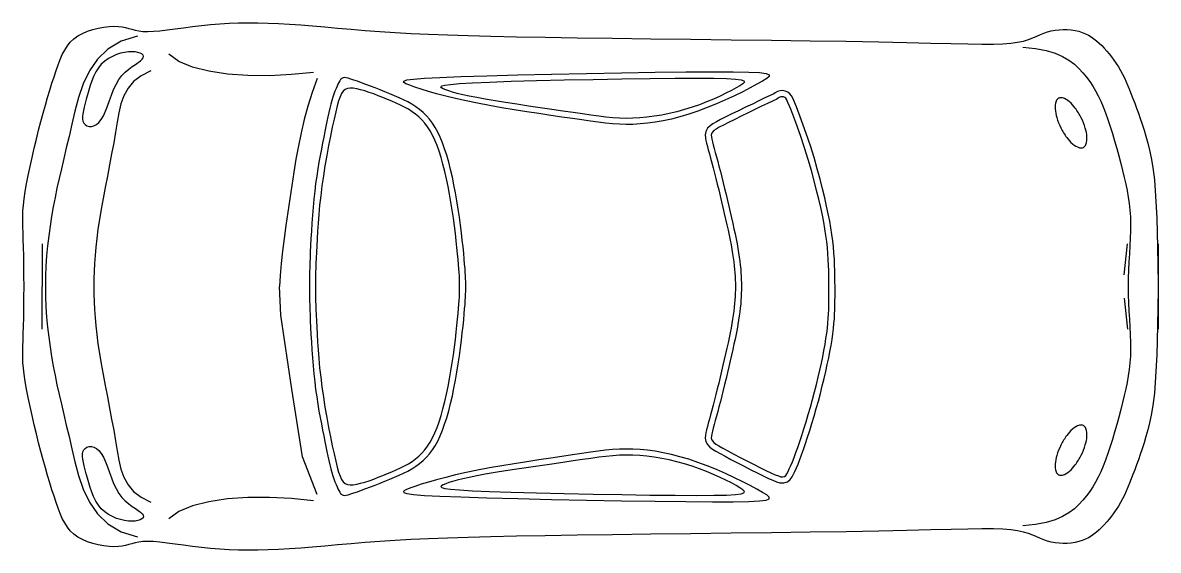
# Model space of a CAD drawing. Extents: x 26.77 to 31.84, y -78.43 to -69.01.
# Drawn here: x 27.549 to 31.28, y -70.742 to -69.009 of the extents above; entities that cross this region are included whole.
import ezdxf

# ---------------------------------------------------------------- set-up
doc = ezdxf.new("R2010")
doc.units = 0
doc.layers.get('0').update_dxf_attribs({"linetype": 'CONTINUOUS'})

msp = doc.modelspace()

# ---------------------------------------------------------------- linework, layer by layer
at = {"color": 0, "linetype": 'CONTINUOUS'}
for p, q in [((27.6138, -69.735), (27.6138, -69.8755)), ((31.168, -69.8372), (31.1787, -69.735)), ((27.6138, -70.016), (27.6138, -69.8755)), ((28.3977, -69.97), (28.3926, -69.8755)), ((31.168, -69.9138), (31.1787, -70.016)), ((28.4333, -70.2127), (28.3977, -69.97)), ((28.469, -70.4355), (28.4333, -70.2127)), ((28.5165, -70.5594), (28.469, -70.4355))]:
    msp.add_line(p, q, dxfattribs=at)
for points in [[(31.2803, -69.735), (31.2797, -69.8852), (31.278, -70.0053), (31.2753, -70.0995), (31.2717, -70.1718), (31.2675, -70.2263), (31.2626, -70.267), (31.2572, -70.2981), (31.2515, -70.3237), (31.2456, -70.347), (31.2396, -70.3689), (31.2334, -70.3896), (31.2272, -70.409), (31.221, -70.4274), (31.2148, -70.4449), (31.2087, -70.4615), (31.2028, -70.4774), (31.1971, -70.4927), (31.1915, -70.5075), (31.186, -70.5216), (31.1804, -70.5353), (31.1747, -70.5485), (31.1689, -70.5612), (31.1628, -70.5736), (31.1563, -70.5855), (31.1495, -70.5971), (31.1423, -70.6084), (31.1348, -70.6192), (31.127, -70.6296), (31.119, -70.6396), (31.1109, -70.6492), (31.1026, -70.6582), (31.0943, -70.6668), (31.086, -70.6749), (31.0776, -70.6824), (31.0689, -70.6893), (31.06, -70.6956), (31.0506, -70.7012), (31.0408, -70.7062), (31.0303, -70.7104), (31.019, -70.7139), (31.007, -70.7166), (30.9944, -70.7186), (30.9813, -70.7197), (30.968, -70.7199), (30.9546, -70.7193), (30.9414, -70.7178), (30.9285, -70.7154), (30.9161, -70.7121), (30.9044, -70.7079), (30.8928, -70.703), (30.8809, -70.6977), (30.868, -70.6923), (30.8536, -70.687), (30.8372, -70.6822), (30.8181, -70.678), (30.7959, -70.6748), (30.7698, -70.6728), (30.7386, -70.6718), (30.7007, -70.6717), (30.6548, -70.6724), (30.5994, -70.6737), (30.5331, -70.6753), (30.4544, -70.6772), (30.362, -70.6792), (30.255, -70.6811), (30.1363, -70.6829), (30.0093, -70.6847), (29.8774, -70.6864), (29.7441, -70.6881), (29.6129, -70.6897), (29.4872, -70.6913), (29.3705, -70.6929), (29.2654, -70.6945), (29.1716, -70.6962), (29.0876, -70.6979), (29.0124, -70.6998), (28.9446, -70.7019), (28.8829, -70.7043), (28.8261, -70.7069), (28.773, -70.7099), (28.7225, -70.7133), (28.6742, -70.717), (28.6281, -70.7208), (28.5841, -70.7246), (28.5419, -70.7283), (28.5016, -70.7318), (28.4629, -70.7349), (28.4258, -70.7376), (28.3901, -70.7397), (28.3556, -70.7412), (28.3223, -70.742), (28.2899, -70.7422), (28.2583, -70.7418), (28.2273, -70.7407), (28.1967, -70.7389), (28.1664, -70.7364), (28.1363, -70.7332), (28.1067, -70.7295), (28.0779, -70.7257), (28.0503, -70.722), (28.0244, -70.7186), (28.0004, -70.7158), (27.9788, -70.7139), (27.9599, -70.7132), (27.9439, -70.7137), (27.9304, -70.7154), (27.9187, -70.7178), (27.9081, -70.7207), (27.8979, -70.7237), (27.8876, -70.7265), (27.8764, -70.7288), (27.8638, -70.7302), (27.8491, -70.7306), (27.8329, -70.7298), (27.8155, -70.7277), (27.7975, -70.7245), (27.7795, -70.72), (27.7619, -70.7142), (27.7454, -70.7072), (27.7303, -70.6989), (27.7172, -70.6892), (27.7058, -70.6783), (27.696, -70.666), (27.6873, -70.6524), (27.6795, -70.6375), (27.6724, -70.6213), (27.6657, -70.6038), (27.6591, -70.585), (27.6523, -70.5648), (27.6453, -70.5434), (27.6383, -70.5207), (27.6311, -70.4967), (27.6238, -70.4716), (27.6164, -70.4453), (27.609, -70.4179), (27.6016, -70.3893), (27.5942, -70.3598), (27.587, -70.3296), (27.58, -70.2994), (27.5734, -70.2695), (27.5674, -70.2406), (27.5621, -70.213), (27.5576, -70.1874), (27.5541, -70.1641), (27.5516, -70.1434), (27.5501, -70.1248), (27.5494, -70.1073), (27.5494, -70.09), (27.5497, -70.0721), (27.5504, -70.0527), (27.5512, -70.0309), (27.5521, -70.0058), (27.5527, -69.9769), (27.5532, -69.945), (27.5535, -69.9109), (27.5536, -69.8759), (27.5535, -69.8408), (27.5532, -69.8067), (27.5527, -69.7747), (27.5521, -69.7458), (27.5513, -69.7207), (27.5505, -69.6988), (27.5498, -69.6794), (27.5494, -69.6614), (27.5495, -69.6441), (27.5502, -69.6265), (27.5517, -69.6078), (27.5541, -69.5871), (27.5576, -69.5637), (27.5621, -69.5381), (27.5674, -69.5105), (27.5734, -69.4815), (27.58, -69.4517), (27.587, -69.4214), (27.5942, -69.3913), (27.6016, -69.3617), (27.609, -69.3332), (27.6164, -69.3057), (27.6238, -69.2794), (27.6311, -69.2543), (27.6383, -69.2304), (27.6453, -69.2077), (27.6523, -69.1862), (27.6591, -69.1661), (27.6657, -69.1472), (27.6724, -69.1297), (27.6795, -69.1135), (27.6873, -69.0986), (27.696, -69.085), (27.7058, -69.0728), (27.7172, -69.0618), (27.7303, -69.0522), (27.7454, -69.0438), (27.7619, -69.0368), (27.7795, -69.0311), (27.7975, -69.0266), (27.8155, -69.0233), (27.8329, -69.0213), (27.8491, -69.0205), (27.8638, -69.0208), (27.8764, -69.0222), (27.8876, -69.0245), (27.8979, -69.0273), (27.9081, -69.0303), (27.9187, -69.0332), (27.9304, -69.0356), (27.9439, -69.0373), (27.9599, -69.0379), (27.9788, -69.0371), (28.0004, -69.0352), (28.0244, -69.0324), (28.0503, -69.0291), (28.0779, -69.0253), (28.1067, -69.0215), (28.1363, -69.0179), (28.1664, -69.0147), (28.1967, -69.0122), (28.2273, -69.0104), (28.2583, -69.0092), (28.2899, -69.0088), (28.3223, -69.009), (28.3556, -69.0099), (28.3901, -69.0113), (28.4258, -69.0134), (28.4629, -69.0161), (28.5016, -69.0193), (28.5419, -69.0227), (28.5841, -69.0265), (28.6281, -69.0303), (28.6742, -69.0341), (28.7225, -69.0377), (28.773, -69.0411), (28.8261, -69.0441), (28.8829, -69.0468), (28.9446, -69.0491), (29.0124, -69.0512), (29.0876, -69.0531), (29.1716, -69.0549), (29.2654, -69.0565), (29.3705, -69.0581), (29.4872, -69.0597), (29.6129, -69.0613), (29.7441, -69.063), (29.8774, -69.0646), (30.0093, -69.0663), (30.1363, -69.0681), (30.255, -69.0699), (30.362, -69.0719), (30.4544, -69.0738), (30.5331, -69.0757), (30.5994, -69.0774), (30.6548, -69.0786), (30.7007, -69.0793), (30.7386, -69.0792), (30.7698, -69.0783), (30.7959, -69.0762), (30.8181, -69.073), (30.8372, -69.0689), (30.8536, -69.064), (30.868, -69.0587), (30.8809, -69.0533), (30.8928, -69.048), (30.9044, -69.0431), (30.9161, -69.0389), (30.9285, -69.0356), (30.9414, -69.0332), (30.9546, -69.0317), (30.968, -69.0311), (30.9813, -69.0314), (30.9944, -69.0325), (31.007, -69.0344), (31.019, -69.0371), (31.0303, -69.0406), (31.0408, -69.0449), (31.0506, -69.0498), (31.06, -69.0555), (31.0689, -69.0618), (31.0776, -69.0687), (31.086, -69.0762), (31.0943, -69.0842), (31.1026, -69.0928), (31.1109, -69.1019), (31.119, -69.1114), (31.127, -69.1214), (31.1348, -69.1318), (31.1423, -69.1427), (31.1495, -69.1539), (31.1563, -69.1655), (31.1628, -69.1775), (31.1689, -69.1898), (31.1747, -69.2026), (31.1804, -69.2157), (31.186, -69.2294), (31.1915, -69.2436), (31.1971, -69.2583), (31.2028, -69.2736), (31.2087, -69.2895), (31.2148, -69.3061), (31.221, -69.3236), (31.2272, -69.342), (31.2334, -69.3615), (31.2396, -69.3821), (31.2456, -69.4041), (31.2515, -69.4274), (31.2572, -69.4529), (31.2626, -69.484), (31.2675, -69.5248), (31.2717, -69.5792), (31.2753, -69.6515), (31.278, -69.7457), (31.2797, -69.8659), (31.2803, -70.016)], [(27.9268, -69.0529), (27.8727, -69.0696), (27.8292, -69.0954), (27.795, -69.1285), (27.7685, -69.1672), (27.7482, -69.2097), (27.7329, -69.2543), (27.7209, -69.299), (27.7108, -69.3423), (27.7015, -69.3826), (27.6926, -69.4202), (27.6843, -69.4554), (27.6764, -69.4888), (27.6689, -69.5208), (27.662, -69.552), (27.6555, -69.5828), (27.6495, -69.6137), (27.644, -69.6451), (27.6391, -69.6771), (27.6347, -69.7095), (27.631, -69.7422), (27.628, -69.7753), (27.6258, -69.8086), (27.6245, -69.842), (27.624, -69.8755), (27.6245, -69.909), (27.6258, -69.9425), (27.628, -69.9758), (27.631, -70.0088), (27.6347, -70.0416), (27.6391, -70.074), (27.644, -70.1059), (27.6495, -70.1373), (27.6555, -70.1683), (27.662, -70.1991), (27.6689, -70.2302), (27.6764, -70.2623), (27.6843, -70.2956), (27.6926, -70.3309), (27.7015, -70.3684), (27.7108, -70.4087), (27.7209, -70.452), (27.7329, -70.4968), (27.7482, -70.5413), (27.7685, -70.5838), (27.795, -70.6225), (27.8292, -70.6556), (27.8727, -70.6814), (27.9268, -70.6981)], [(30.8357, -69.0894), (30.8766, -69.0935), (30.9115, -69.1001), (30.9411, -69.1089), (30.9659, -69.1195), (30.9869, -69.1316), (31.0045, -69.1448), (31.0195, -69.1588), (31.0327, -69.1731), (31.0446, -69.1875), (31.0554, -69.2021), (31.0653, -69.2171), (31.0745, -69.2327), (31.0831, -69.2491), (31.0912, -69.2665), (31.0991, -69.2851), (31.1068, -69.3051), (31.1144, -69.3265), (31.122, -69.3493), (31.1295, -69.373), (31.1368, -69.3974), (31.1438, -69.422), (31.1506, -69.4466), (31.157, -69.4709), (31.1629, -69.4945), (31.1684, -69.5172), (31.1734, -69.5391), (31.1778, -69.5606), (31.1815, -69.5818), (31.1846, -69.603), (31.187, -69.6244), (31.1885, -69.6464), (31.1892, -69.669), (31.1891, -69.6927), (31.1883, -69.7172), (31.1871, -69.7424), (31.1856, -69.7683), (31.184, -69.7947), (31.1827, -69.8214), (31.1817, -69.8484), (31.1813, -69.8755), (31.1817, -69.9026), (31.1827, -69.9296), (31.184, -69.9564), (31.1856, -69.9827), (31.1871, -70.0086), (31.1883, -70.0339), (31.1891, -70.0584), (31.1892, -70.082), (31.1885, -70.1047), (31.187, -70.1266), (31.1846, -70.1481), (31.1815, -70.1693), (31.1778, -70.1905), (31.1734, -70.2119), (31.1684, -70.2339), (31.1629, -70.2565), (31.157, -70.2801), (31.1506, -70.3044), (31.1438, -70.329), (31.1368, -70.3537), (31.1295, -70.378), (31.122, -70.4017), (31.1144, -70.4245), (31.1068, -70.446), (31.0991, -70.466), (31.0912, -70.4846), (31.0831, -70.502), (31.0745, -70.5184), (31.0653, -70.534), (31.0554, -70.549), (31.0446, -70.5636), (31.0327, -70.578), (31.0195, -70.5923), (31.0045, -70.6062), (30.9869, -70.6194), (30.9659, -70.6315), (30.9411, -70.6422), (30.9115, -70.651), (30.8766, -70.6576), (30.8357, -70.6616)], [(28.5046, -69.1719), (28.4325, -69.1793), (28.3602, -69.1828), (28.2895, -69.1822), (28.2224, -69.1774), (28.1609, -69.1682), (28.107, -69.1545), (28.0625, -69.1359), (28.0294, -69.1124)], [(27.97, -69.1669), (27.9383, -69.1833), (27.9138, -69.2025), (27.8954, -69.2244), (27.882, -69.2488), (27.8722, -69.2756), (27.8651, -69.3046), (27.8595, -69.3357), (27.8541, -69.3687), (27.8482, -69.4034), (27.8416, -69.4394), (27.8346, -69.4762), (27.8275, -69.5133), (27.8204, -69.5502), (27.8135, -69.5866), (27.8071, -69.6219), (27.8015, -69.6557), (27.7967, -69.6875), (27.7927, -69.7176), (27.7895, -69.7463), (27.7871, -69.7736), (27.7852, -69.8), (27.784, -69.8256), (27.7834, -69.8507), (27.7832, -69.8755), (27.7834, -69.9004), (27.784, -69.9255), (27.7852, -69.9511), (27.7871, -69.9774), (27.7895, -70.0048), (27.7927, -70.0334), (27.7967, -70.0635), (27.8015, -70.0954), (27.8071, -70.1292), (27.8135, -70.1644), (27.8204, -70.2008), (27.8275, -70.2378), (27.8346, -70.2749), (27.8416, -70.3117), (27.8482, -70.3476), (27.8541, -70.3823), (27.8595, -70.4153), (27.8651, -70.4464), (27.8722, -70.4754), (27.882, -70.5023), (27.8954, -70.5267), (27.9138, -70.5486), (27.9383, -70.5678), (27.97, -70.5841)], [(28.5165, -69.1917), (28.5, -69.2376), (28.486, -69.2825), (28.474, -69.3267), (28.4638, -69.3703), (28.455, -69.4136), (28.4472, -69.4567), (28.4401, -69.4999), (28.4333, -69.5433), (28.4267, -69.5871), (28.4202, -69.6311), (28.414, -69.6747), (28.4082, -69.7176), (28.403, -69.7596), (28.3986, -69.8001), (28.3951, -69.8389), (28.3926, -69.8755)], [(28.5046, -70.5792), (28.4325, -70.5718), (28.3602, -70.5683), (28.2895, -70.5688), (28.2224, -70.5736), (28.1609, -70.5828), (28.107, -70.5966), (28.0625, -70.6151), (28.0294, -70.6386)]]:
    msp.add_lwpolyline(points, dxfattribs=at)
for points in [[(27.7581, -69.2602), (27.7545, -69.2736), (27.7513, -69.286), (27.7486, -69.2974), (27.7467, -69.3078), (27.7457, -69.3171), (27.7458, -69.3253), (27.7472, -69.3325), (27.7501, -69.3386), (27.7546, -69.3436), (27.7605, -69.3473), (27.7674, -69.3493), (27.7751, -69.3495), (27.7833, -69.3477), (27.7916, -69.3435), (27.7998, -69.3367), (27.8076, -69.3271), (27.8147, -69.3145), (27.8213, -69.2995), (27.8277, -69.2827), (27.8341, -69.2648), (27.8407, -69.2465), (27.848, -69.2285), (27.856, -69.2114), (27.865, -69.1958), (27.8752, -69.1823), (27.8863, -69.1708), (27.8976, -69.1611), (27.9088, -69.1528), (27.9194, -69.1457), (27.9288, -69.1395), (27.9366, -69.134), (27.9422, -69.1289), (27.9454, -69.1241), (27.9462, -69.1195), (27.9446, -69.1153), (27.941, -69.1116), (27.9354, -69.1085), (27.928, -69.1062), (27.919, -69.1047), (27.9086, -69.1042), (27.8968, -69.1047), (27.8842, -69.1064), (27.8709, -69.1094), (27.8573, -69.1137), (27.8439, -69.1193), (27.8309, -69.1265), (27.8187, -69.1351), (27.8076, -69.1455), (27.7979, -69.1574), (27.7895, -69.1707), (27.7823, -69.185), (27.7761, -69.2), (27.7708, -69.2154), (27.7661, -69.2308), (27.7619, -69.2458)], [(28.9883, -69.1856), (29.0747, -69.1829), (29.1756, -69.1802), (29.2862, -69.1777), (29.4016, -69.1753), (29.517, -69.1733), (29.6277, -69.1716), (29.7286, -69.1705), (29.8152, -69.1699), (29.8835, -69.1699), (29.9345, -69.1708), (29.97, -69.1726), (29.9918, -69.1755), (30.0018, -69.1797), (30.002, -69.1852), (29.9942, -69.1922), (29.9802, -69.2008), (29.9618, -69.2112), (29.9398, -69.2229), (29.9148, -69.2356), (29.8875, -69.2489), (29.8584, -69.2623), (29.8283, -69.2755), (29.7977, -69.2879), (29.7673, -69.2994), (29.7377, -69.3094), (29.7088, -69.3179), (29.6808, -69.3252), (29.6537, -69.3311), (29.6275, -69.3357), (29.6022, -69.3392), (29.5778, -69.3416), (29.5543, -69.3429), (29.5317, -69.3432), (29.5096, -69.3426), (29.4873, -69.3411), (29.4643, -69.3389), (29.4402, -69.336), (29.4143, -69.3324), (29.3861, -69.3283), (29.3552, -69.3237), (29.321, -69.3187), (29.2842, -69.3134), (29.2454, -69.3076), (29.2052, -69.3015), (29.1643, -69.295), (29.1233, -69.2882), (29.083, -69.281), (29.0439, -69.2736), (29.0067, -69.2658), (28.9717, -69.2579), (28.9391, -69.2499), (28.9092, -69.242), (28.8822, -69.2344), (28.8582, -69.2272), (28.8377, -69.2205), (28.8208, -69.2144), (28.808, -69.2091), (28.8009, -69.2046), (28.8016, -69.2006), (28.8119, -69.197), (28.8338, -69.1939), (28.8692, -69.191), (28.9201, -69.1883)], [(28.5651, -69.2648), (28.5617, -69.2768), (28.5585, -69.2896), (28.5553, -69.3033), (28.552, -69.3178), (28.5488, -69.3332), (28.5454, -69.3495), (28.5419, -69.3667), (28.5383, -69.3848), (28.5345, -69.4039), (28.5306, -69.4238), (28.5266, -69.4447), (28.5227, -69.4665), (28.5189, -69.4891), (28.5152, -69.5126), (28.5117, -69.537), (28.5086, -69.5623), (28.5058, -69.5884), (28.5033, -69.6149), (28.5012, -69.6415), (28.4994, -69.6678), (28.4978, -69.6934), (28.4964, -69.7179), (28.4953, -69.7409), (28.4943, -69.7621), (28.4935, -69.7812), (28.4928, -69.7983), (28.4923, -69.8138), (28.4918, -69.8278), (28.4915, -69.8407), (28.4913, -69.8528), (28.4912, -69.8643), (28.4911, -69.8755), (28.4912, -69.8868), (28.4913, -69.8983), (28.4915, -69.9103), (28.4918, -69.9233), (28.4923, -69.9373), (28.4928, -69.9527), (28.4935, -69.9698), (28.4943, -69.9889), (28.4953, -70.0101), (28.4964, -70.0332), (28.4978, -70.0577), (28.4994, -70.0833), (28.5012, -70.1096), (28.5033, -70.1362), (28.5058, -70.1627), (28.5086, -70.1887), (28.5117, -70.214), (28.5152, -70.2384), (28.5189, -70.2619), (28.5227, -70.2846), (28.5266, -70.3063), (28.5306, -70.3272), (28.5345, -70.3472), (28.5383, -70.3662), (28.5419, -70.3843), (28.5454, -70.4015), (28.5488, -70.4178), (28.552, -70.4332), (28.5553, -70.4477), (28.5585, -70.4614), (28.5617, -70.4742), (28.5651, -70.4862), (28.5684, -70.4974), (28.5719, -70.5077), (28.5753, -70.5172), (28.5787, -70.5258), (28.5821, -70.5335), (28.5852, -70.5403), (28.5883, -70.5462), (28.591, -70.5512), (28.5936, -70.5552), (28.5962, -70.5582), (28.599, -70.5604), (28.6025, -70.5615), (28.6067, -70.5618), (28.612, -70.5611), (28.6187, -70.5596), (28.6271, -70.5571), (28.6373, -70.5538), (28.6491, -70.5497), (28.6623, -70.5449), (28.6766, -70.5396), (28.6918, -70.5338), (28.7075, -70.5278), (28.7235, -70.5215), (28.7394, -70.5152), (28.7552, -70.5088), (28.7707, -70.5024), (28.7857, -70.4959), (28.8003, -70.489), (28.8144, -70.4818), (28.828, -70.4742), (28.8409, -70.4659), (28.8532, -70.457), (28.8647, -70.4473), (28.8755, -70.4367), (28.8857, -70.4251), (28.8952, -70.4124), (28.9042, -70.3985), (28.9127, -70.3832), (28.9208, -70.3664), (28.9284, -70.348), (28.9356, -70.328), (28.9425, -70.3065), (28.949, -70.2837), (28.9551, -70.2597), (28.9609, -70.2348), (28.9663, -70.2092), (28.9713, -70.183), (28.9759, -70.1565), (28.9802, -70.1299), (28.9841, -70.1034), (28.9876, -70.0774), (28.9908, -70.0522), (28.9936, -70.0281), (28.9961, -70.0055), (28.9982, -69.9846), (29, -69.9658), (29.0014, -69.9493), (29.0026, -69.9348), (29.0034, -69.9222), (29.0041, -69.9111), (29.0045, -69.9011), (29.0048, -69.8921), (29.0049, -69.8837), (29.0049, -69.8755), (29.0049, -69.8674), (29.0048, -69.8589), (29.0045, -69.8499), (29.0041, -69.84), (29.0034, -69.8288), (29.0026, -69.8162), (29.0014, -69.8018), (29, -69.7852), (28.9982, -69.7664), (28.9961, -69.7456), (28.9936, -69.7229), (28.9908, -69.6988), (28.9876, -69.6736), (28.9841, -69.6476), (28.9802, -69.6212), (28.9759, -69.5945), (28.9713, -69.568), (28.9663, -69.5418), (28.9609, -69.5162), (28.9551, -69.4913), (28.949, -69.4674), (28.9425, -69.4445), (28.9356, -69.423), (28.9284, -69.403), (28.9208, -69.3846), (28.9127, -69.3679), (28.9042, -69.3526), (28.8952, -69.3386), (28.8857, -69.3259), (28.8755, -69.3143), (28.8647, -69.3037), (28.8532, -69.294), (28.8409, -69.2851), (28.828, -69.2769), (28.8144, -69.2692), (28.8003, -69.262), (28.7857, -69.2552), (28.7707, -69.2486), (28.7552, -69.2422), (28.7394, -69.2359), (28.7235, -69.2295), (28.7075, -69.2233), (28.6918, -69.2172), (28.6766, -69.2115), (28.6623, -69.2062), (28.6491, -69.2014), (28.6373, -69.1973), (28.6271, -69.1939), (28.6187, -69.1915), (28.612, -69.1899), (28.6067, -69.1892), (28.6025, -69.1895), (28.599, -69.1907), (28.5962, -69.1928), (28.5936, -69.1958), (28.591, -69.1998), (28.5883, -69.2048), (28.5852, -69.2107), (28.5821, -69.2175), (28.5787, -69.2252), (28.5753, -69.2338), (28.5719, -69.2433), (28.5684, -69.2536)], [(29.5537, -69.3229), (29.5317, -69.3232), (29.51, -69.3225), (29.4882, -69.3211), (29.4657, -69.3189), (29.4419, -69.316), (29.4164, -69.3125), (29.3885, -69.3084), (29.3579, -69.3039), (29.324, -69.299), (29.2877, -69.2937), (29.2499, -69.2882), (29.2114, -69.2826), (29.1732, -69.2769), (29.1361, -69.2712), (29.1011, -69.2655), (29.0691, -69.2601), (29.0409, -69.255), (29.0163, -69.25), (28.9951, -69.2454), (28.977, -69.241), (28.9618, -69.2368), (28.9492, -69.2329), (28.9391, -69.2292), (28.931, -69.2258), (28.9251, -69.2225), (28.9228, -69.2195), (28.9259, -69.2166), (28.9361, -69.2139), (28.9552, -69.2113), (28.9849, -69.2087), (29.027, -69.2063), (29.0832, -69.2038), (29.1543, -69.2014), (29.2373, -69.1991), (29.3283, -69.1969), (29.4233, -69.1949), (29.5183, -69.1933), (29.6093, -69.192), (29.6925, -69.1911), (29.7637, -69.1908), (29.82, -69.1911), (29.8621, -69.1921), (29.8916, -69.1938), (29.91, -69.1963), (29.919, -69.1996), (29.9203, -69.204), (29.9153, -69.2093), (29.9058, -69.2157), (29.8931, -69.2232), (29.8777, -69.2316), (29.86, -69.2407), (29.8404, -69.2501), (29.8191, -69.2597), (29.7964, -69.2692), (29.7727, -69.2783), (29.7484, -69.2868), (29.7237, -69.2945), (29.6987, -69.3013), (29.6737, -69.3072), (29.6488, -69.3122), (29.6243, -69.3163), (29.6001, -69.3194), (29.5765, -69.3216)], [(28.5776, -69.3018), (28.5721, -69.3254), (28.5663, -69.3521), (28.5602, -69.3814), (28.5541, -69.4126), (28.5481, -69.4452), (28.5424, -69.4786), (28.5371, -69.5121), (28.5323, -69.5453), (28.5283, -69.5776), (28.5249, -69.6087), (28.5221, -69.6386), (28.5198, -69.667), (28.5179, -69.6938), (28.5165, -69.7189), (28.5153, -69.742), (28.5143, -69.7631), (28.5135, -69.782), (28.5128, -69.799), (28.5122, -69.8143), (28.5118, -69.8282), (28.5115, -69.841), (28.5113, -69.853), (28.5112, -69.8644), (28.5111, -69.8755), (28.5112, -69.8867), (28.5113, -69.8981), (28.5115, -69.91), (28.5118, -69.9228), (28.5122, -69.9368), (28.5128, -69.9521), (28.5135, -69.969), (28.5143, -69.988), (28.5153, -70.009), (28.5165, -70.0322), (28.5179, -70.0572), (28.5198, -70.0841), (28.5221, -70.1125), (28.5249, -70.1423), (28.5283, -70.1735), (28.5323, -70.2057), (28.5371, -70.2389), (28.5424, -70.2725), (28.5481, -70.3058), (28.5541, -70.3384), (28.5602, -70.3696), (28.5663, -70.3989), (28.5721, -70.4256), (28.5776, -70.4492), (28.5826, -70.4692), (28.5874, -70.4858), (28.5921, -70.4991), (28.5972, -70.5096), (28.6027, -70.5173), (28.6091, -70.5227), (28.6165, -70.5259), (28.6252, -70.5272), (28.6354, -70.5269), (28.647, -70.5252), (28.6597, -70.5222), (28.6734, -70.5182), (28.6877, -70.5135), (28.7025, -70.5081), (28.7176, -70.5024), (28.7326, -70.4964), (28.7475, -70.4904), (28.7621, -70.4844), (28.7764, -70.4782), (28.7902, -70.4717), (28.8036, -70.4649), (28.8164, -70.4577), (28.8287, -70.45), (28.8402, -70.4417), (28.851, -70.4326), (28.8611, -70.4228), (28.8706, -70.412), (28.8796, -70.4001), (28.888, -70.3871), (28.8959, -70.3726), (28.9034, -70.3567), (28.9106, -70.3392), (28.9174, -70.32), (28.9239, -70.2992), (28.9302, -70.277), (28.9361, -70.2537), (28.9416, -70.2295), (28.9469, -70.2044), (28.9518, -70.1787), (28.9563, -70.1527), (28.9605, -70.1265), (28.9644, -70.1003), (28.9678, -70.0747), (28.971, -70.0498), (28.9738, -70.026), (28.9762, -70.0036), (28.9783, -69.9829), (28.9801, -69.9643), (28.9815, -69.948), (28.9826, -69.9338), (28.9835, -69.9213), (28.9841, -69.9104), (28.9845, -69.9006), (28.9848, -69.8918), (28.9849, -69.8835), (28.9849, -69.8755), (28.9849, -69.8676), (28.9848, -69.8593), (28.9845, -69.8504), (28.9841, -69.8407), (28.9835, -69.8297), (28.9826, -69.8173), (28.9815, -69.803), (28.9801, -69.7867), (28.9783, -69.7681), (28.9762, -69.7475), (28.9738, -69.7251), (28.971, -69.7013), (28.9678, -69.6764), (28.9644, -69.6507), (28.9605, -69.6246), (28.9563, -69.5984), (28.9518, -69.5723), (28.9469, -69.5467), (28.9416, -69.5216), (28.9361, -69.4973), (28.9302, -69.474), (28.9239, -69.4519), (28.9174, -69.4311), (28.9106, -69.4119), (28.9034, -69.3943), (28.8959, -69.3784), (28.888, -69.364), (28.8796, -69.3509), (28.8706, -69.339), (28.8611, -69.3282), (28.851, -69.3184), (28.8402, -69.3094), (28.8287, -69.3011), (28.8164, -69.2933), (28.8036, -69.2861), (28.7902, -69.2793), (28.7764, -69.2729), (28.7621, -69.2667), (28.7475, -69.2606), (28.7326, -69.2546), (28.7176, -69.2487), (28.7025, -69.2429), (28.6877, -69.2376), (28.6734, -69.2328), (28.6597, -69.2288), (28.647, -69.2259), (28.6354, -69.2241), (28.6252, -69.2238), (28.6165, -69.2251), (28.6091, -69.2283), (28.6027, -69.2337), (28.5972, -69.2415), (28.5921, -69.2519), (28.5874, -69.2653), (28.5826, -69.2818)], [(27.7581, -70.4909), (27.7545, -70.4774), (27.7513, -70.465), (27.7486, -70.4536), (27.7467, -70.4433), (27.7457, -70.434), (27.7458, -70.4257), (27.7472, -70.4185), (27.7501, -70.4124), (27.7546, -70.4074), (27.7605, -70.4038), (27.7674, -70.4017), (27.7751, -70.4015), (27.7833, -70.4034), (27.7916, -70.4076), (27.7998, -70.4143), (27.8076, -70.424), (27.8147, -70.4366), (27.8213, -70.4516), (27.8277, -70.4683), (27.8341, -70.4862), (27.8407, -70.5045), (27.848, -70.5225), (27.856, -70.5397), (27.865, -70.5552), (27.8752, -70.5687), (27.8863, -70.5802), (27.8976, -70.59), (27.9088, -70.5983), (27.9194, -70.6054), (27.9288, -70.6115), (27.9366, -70.617), (27.9422, -70.6221), (27.9454, -70.627), (27.9462, -70.6315), (27.9446, -70.6357), (27.941, -70.6394), (27.9354, -70.6425), (27.928, -70.6449), (27.919, -70.6463), (27.9086, -70.6469), (27.8968, -70.6463), (27.8842, -70.6446), (27.8709, -70.6416), (27.8573, -70.6374), (27.8439, -70.6317), (27.8309, -70.6246), (27.8187, -70.6159), (27.8076, -70.6056), (27.7979, -70.5937), (27.7895, -70.5804), (27.7823, -70.566), (27.7761, -70.551), (27.7708, -70.5356), (27.7661, -70.5203), (27.7619, -70.5052)], [(28.9883, -70.5671), (29.0747, -70.5698), (29.1756, -70.5725), (29.2862, -70.575), (29.4016, -70.5774), (29.517, -70.5794), (29.6277, -70.5811), (29.7286, -70.5822), (29.8152, -70.5828), (29.8835, -70.5828), (29.9345, -70.5819), (29.97, -70.5801), (29.9918, -70.5772), (30.0018, -70.573), (30.002, -70.5675), (29.9942, -70.5605), (29.9802, -70.5519), (29.9618, -70.5415), (29.9398, -70.5298), (29.9148, -70.5171), (29.8875, -70.5038), (29.8584, -70.4904), (29.8283, -70.4772), (29.7977, -70.4647), (29.7673, -70.4533), (29.7377, -70.4433), (29.7088, -70.4348), (29.6808, -70.4275), (29.6537, -70.4216), (29.6275, -70.417), (29.6022, -70.4135), (29.5778, -70.4111), (29.5543, -70.4098), (29.5317, -70.4095), (29.5096, -70.4101), (29.4873, -70.4116), (29.4643, -70.4138), (29.4402, -70.4167), (29.4143, -70.4203), (29.3861, -70.4244), (29.3552, -70.429), (29.321, -70.4339), (29.2842, -70.4393), (29.2454, -70.4451), (29.2052, -70.4512), (29.1643, -70.4577), (29.1233, -70.4645), (29.083, -70.4716), (29.0439, -70.4791), (29.0067, -70.4869), (28.9717, -70.4948), (28.9391, -70.5028), (28.9092, -70.5107), (28.8822, -70.5183), (28.8582, -70.5255), (28.8377, -70.5322), (28.8208, -70.5383), (28.808, -70.5435), (28.8009, -70.5481), (28.8016, -70.5521), (28.8119, -70.5556), (28.8338, -70.5588), (28.8692, -70.5617), (28.9201, -70.5644)], [(29.5537, -70.4298), (29.5317, -70.4295), (29.51, -70.4302), (29.4882, -70.4316), (29.4657, -70.4338), (29.4419, -70.4367), (29.4164, -70.4402), (29.3885, -70.4443), (29.3579, -70.4488), (29.324, -70.4537), (29.2877, -70.459), (29.2499, -70.4645), (29.2114, -70.4701), (29.1732, -70.4758), (29.1361, -70.4815), (29.1011, -70.4871), (29.0691, -70.4926), (29.0409, -70.4977), (29.0163, -70.5026), (28.9951, -70.5073), (28.977, -70.5117), (28.9618, -70.5159), (28.9492, -70.5198), (28.9391, -70.5235), (28.931, -70.5269), (28.9251, -70.5302), (28.9228, -70.5332), (28.9259, -70.5361), (28.9361, -70.5388), (28.9552, -70.5414), (28.9849, -70.544), (29.027, -70.5464), (29.0832, -70.5489), (29.1543, -70.5513), (29.2373, -70.5536), (29.3283, -70.5558), (29.4233, -70.5578), (29.5183, -70.5594), (29.6093, -70.5607), (29.6925, -70.5615), (29.7637, -70.5619), (29.82, -70.5616), (29.8621, -70.5606), (29.8916, -70.5589), (29.91, -70.5564), (29.919, -70.5531), (29.9203, -70.5487), (29.9153, -70.5434), (29.9058, -70.537), (29.8931, -70.5295), (29.8777, -70.5211), (29.86, -70.512), (29.8404, -70.5026), (29.8191, -70.493), (29.7964, -70.4835), (29.7727, -70.4744), (29.7484, -70.4659), (29.7237, -70.4582), (29.6987, -70.4514), (29.6737, -70.4455), (29.6488, -70.4405), (29.6243, -70.4364), (29.6001, -70.4333), (29.5765, -70.4311)]]:
    msp.add_lwpolyline(points, close=True, dxfattribs=at)
msp.add_lwpolyline([(30.0793, -69.2568, 0.508737), (30.0216, -69.2394), (30.0171, -69.2421), (30.0047, -69.248), (29.9878, -69.2561), (29.9682, -69.2655), (29.9466, -69.2759), (29.924, -69.2868), (29.9014, -69.2978), (29.8796, -69.3085), (29.8596, -69.3185), (29.8423, -69.3273), (29.8283, -69.3347), (29.8169, -69.3413), (29.8075, -69.3479), (29.7994, -69.3558), (29.7937, -69.3659), (29.7916, -69.3769), (29.7923, -69.3866), (29.794, -69.3954), (29.7962, -69.4048), (29.7989, -69.4153), (29.8019, -69.427), (29.8054, -69.44), (29.8093, -69.4542), (29.8134, -69.4695), (29.8177, -69.4857), (29.8222, -69.5029), (29.8268, -69.5208), (29.8314, -69.5394), (29.8361, -69.5584), (29.8408, -69.5777), (29.8455, -69.5972), (29.85, -69.6165), (29.8545, -69.6357), (29.8587, -69.6544), (29.8628, -69.6725), (29.8666, -69.69), (29.8702, -69.7069), (29.8736, -69.7232), (29.8766, -69.7388), (29.8794, -69.7538), (29.8818, -69.7681), (29.8839, -69.7818), (29.8857, -69.7949), (29.8872, -69.8074), (29.8884, -69.8194), (29.8893, -69.8311), (29.89, -69.8424), (29.8904, -69.8536), (29.8907, -69.8646), (29.8908, -69.8755), (29.8907, -69.8865), (29.8904, -69.8975), (29.89, -69.9086), (29.8893, -69.92), (29.8884, -69.9316), (29.8872, -69.9437), (29.8857, -69.9562), (29.8839, -69.9692), (29.8818, -69.9829), (29.8794, -69.9972), (29.8766, -70.0122), (29.8736, -70.0279), (29.8702, -70.0441), (29.8666, -70.061), (29.8628, -70.0785), (29.8587, -70.0967), (29.8545, -70.1154), (29.85, -70.1345), (29.8455, -70.1539), (29.8408, -70.1733), (29.8361, -70.1926), (29.8314, -70.2117), (29.8268, -70.2302), (29.8222, -70.2482), (29.8177, -70.2653), (29.8134, -70.2815), (29.8093, -70.2968), (29.8054, -70.311), (29.8019, -70.3241), (29.7988, -70.336), (29.7962, -70.3465), (29.794, -70.3556), (29.7923, -70.3644), (29.7916, -70.374), (29.7935, -70.3848), (29.7989, -70.3949), (29.8067, -70.4029), (29.8158, -70.4097), (29.8267, -70.4165), (29.8405, -70.4243), (29.857, -70.4334), (29.8763, -70.4437), (29.8973, -70.4547), (29.9193, -70.4661), (29.9413, -70.4774), (29.9626, -70.488), (29.9822, -70.4977), (29.9996, -70.5059), (30.0137, -70.5123), (30.026, -70.5171), (30.0374, -70.5203), (30.0495, -70.521), (30.0618, -70.5174), (30.0712, -70.5098), (30.0772, -70.5012), (30.0818, -70.4926), (30.0863, -70.483), (30.0913, -70.4716), (30.0966, -70.4588), (30.1023, -70.4443), (30.1084, -70.4282), (30.1148, -70.4106), (30.1214, -70.3914), (30.1283, -70.3707), (30.1353, -70.3487), (30.1424, -70.3255), (30.1495, -70.3015), (30.1566, -70.2768), (30.1635, -70.2519), (30.1701, -70.2269), (30.1765, -70.2022), (30.1824, -70.1779), (30.1879, -70.1545), (30.1929, -70.1318), (30.1975, -70.11), (30.2015, -70.089), (30.2051, -70.0689), (30.2083, -70.0497), (30.2109, -70.0314), (30.2131, -70.014), (30.2148, -69.9975), (30.216, -69.9818), (30.217, -69.9667), (30.2176, -69.952), (30.2179, -69.9374), (30.2181, -69.9228), (30.2182, -69.9079), (30.2182, -69.8925), (30.2182, -69.8763), (30.2181, -69.8594), (30.2179, -69.8417), (30.2176, -69.8234), (30.2169, -69.8045), (30.216, -69.7852), (30.2148, -69.7655), (30.2131, -69.7457), (30.2109, -69.7255), (30.2082, -69.7047), (30.2048, -69.683), (30.2009, -69.6605), (30.1962, -69.6368), (30.1907, -69.6114), (30.1844, -69.5842), (30.1773, -69.5548), (30.1691, -69.5229), (30.1598, -69.4886), (30.1493, -69.452), (30.1373, -69.4132), (30.1238, -69.3725), (30.1084, -69.3298), (30.0912, -69.2852)], format="xyb", close=True, dxfattribs=at)
msp.add_lwpolyline([(30.0606, -69.2639, 0.534325), (30.0329, -69.2559), (30.0266, -69.2597), (30.0133, -69.2661), (29.9965, -69.2741), (29.9768, -69.2835), (29.9553, -69.2939), (29.9328, -69.3048), (29.9102, -69.3158), (29.8885, -69.3264), (29.8687, -69.3363), (29.8516, -69.345), (29.838, -69.3522), (29.8277, -69.3582), (29.8203, -69.3633), (29.8154, -69.3681), (29.8127, -69.3729), (29.8118, -69.378), (29.8122, -69.384), (29.8136, -69.3912), (29.8156, -69.3999), (29.8182, -69.4102), (29.8213, -69.4218), (29.8247, -69.4348), (29.8286, -69.449), (29.8327, -69.4643), (29.837, -69.4806), (29.8415, -69.4979), (29.8462, -69.5159), (29.8508, -69.5345), (29.8556, -69.5536), (29.8603, -69.573), (29.8649, -69.5925), (29.8695, -69.612), (29.874, -69.6312), (29.8782, -69.65), (29.8823, -69.6682), (29.8862, -69.6858), (29.8898, -69.7028), (29.8932, -69.7193), (29.8963, -69.7351), (29.8991, -69.7503), (29.9016, -69.7649), (29.9037, -69.7789), (29.9056, -69.7924), (29.9071, -69.8052), (29.9083, -69.8176), (29.9093, -69.8297), (29.91, -69.8414), (29.9104, -69.8529), (29.9107, -69.8643), (29.9108, -69.8755), (29.9107, -69.8868), (29.9104, -69.8981), (29.91, -69.9096), (29.9093, -69.9214), (29.9083, -69.9334), (29.9071, -69.9458), (29.9056, -69.9587), (29.9037, -69.9721), (29.9016, -69.9861), (29.8991, -70.0007), (29.8963, -70.016), (29.8932, -70.0318), (29.8898, -70.0482), (29.8862, -70.0652), (29.8823, -70.0829), (29.8782, -70.1011), (29.874, -70.1199), (29.8695, -70.1391), (29.8649, -70.1585), (29.8603, -70.178), (29.8556, -70.1974), (29.8508, -70.2165), (29.8462, -70.2352), (29.8415, -70.2532), (29.837, -70.2704), (29.8327, -70.2867), (29.8286, -70.302), (29.8247, -70.3162), (29.8213, -70.3292), (29.8182, -70.3409), (29.8156, -70.3511), (29.8136, -70.3598), (29.8122, -70.367), (29.8117, -70.373), (29.8126, -70.3782), (29.8152, -70.383), (29.8199, -70.3879), (29.827, -70.3932), (29.8369, -70.3993), (29.85, -70.4068), (29.8665, -70.4158), (29.8856, -70.426), (29.9065, -70.437), (29.9284, -70.4483), (29.9503, -70.4595), (29.9714, -70.4701), (29.9909, -70.4796), (30.0078, -70.4877), (30.0215, -70.4939), (30.0323, -70.4981), (30.0407, -70.5005), (30.0472, -70.5009), (30.0523, -70.4994), (30.0564, -70.496), (30.0601, -70.4907), (30.0639, -70.4836), (30.0681, -70.4747), (30.0728, -70.4639), (30.078, -70.4515), (30.0836, -70.4373), (30.0896, -70.4214), (30.0959, -70.404), (30.1024, -70.3851), (30.1092, -70.3646), (30.1162, -70.3428), (30.1232, -70.3198), (30.1303, -70.296), (30.1373, -70.2715), (30.1441, -70.2467), (30.1507, -70.2219), (30.1571, -70.1974), (30.163, -70.1734), (30.1684, -70.1501), (30.1734, -70.1277), (30.1778, -70.1061), (30.1819, -70.0855), (30.1854, -70.0657), (30.1885, -70.0468), (30.1911, -70.0289), (30.1932, -70.0119), (30.1948, -69.9959), (30.1961, -69.9806), (30.197, -69.9659), (30.1976, -69.9515), (30.1979, -69.9372), (30.1981, -69.9227), (30.1982, -69.9079), (30.1982, -69.8925), (30.1982, -69.8764), (30.1981, -69.8596), (30.1979, -69.8421), (30.1976, -69.824), (30.197, -69.8055), (30.1961, -69.7865), (30.1948, -69.7672), (30.1932, -69.7477), (30.191, -69.7278), (30.1884, -69.7076), (30.1851, -69.6865), (30.1812, -69.6644), (30.1766, -69.641), (30.1712, -69.6159), (30.165, -69.5889), (30.1579, -69.5597), (30.1498, -69.5281), (30.1406, -69.4941), (30.1302, -69.4579), (30.1183, -69.4195), (30.1049, -69.3791), (30.0897, -69.3368), (30.0726, -69.2926), (30.0592, -69.2606)], format="xyb", dxfattribs=at)
for centre, radius, start, end in [((31.0076, -69.2874), 0.0663, 161.8416, 184.2679), ((30.9607, -69.272), 0.0169, 116.5918, 161.8416), ((30.9607, -69.272), 0.0169, 71.342, 116.5918), ((30.9449, -69.3187), 0.0663, 48.9157, 71.342), ((30.9045, -69.3651), 0.1278, 36.2445, 48.9157), ((31.0689, -69.2828), 0.1278, 184.2679, 196.9391), ((31.1569, -69.256), 0.2198, 196.9391, 206.5918), ((30.8303, -69.4195), 0.2198, 26.5918, 36.2445), ((30.8303, -69.4195), 0.2198, 16.9391, 26.5918), ((31.1569, -69.256), 0.2198, 206.5918, 216.2445), ((30.9183, -69.3927), 0.1278, 4.2679, 16.9391), ((31.0827, -69.3104), 0.1278, 216.2445, 228.9157), ((30.9796, -69.3881), 0.0663, 341.8416, 4.2679), ((31.0423, -69.3567), 0.0663, 228.9157, 251.342), ((31.0265, -69.4035), 0.0169, 251.342, 296.5918), ((31.0265, -69.4035), 0.0169, 296.5918, 341.8416), ((31.1569, -70.4951), 0.2198, 143.7555, 153.4082), ((31.0827, -70.4407), 0.1278, 131.0843, 143.7555), ((31.0423, -70.3943), 0.0663, 108.658, 131.0843), ((31.0265, -70.3476), 0.0169, 63.4082, 108.658), ((31.0265, -70.3476), 0.0169, 18.1584, 63.4082), ((30.9796, -70.3629), 0.0663, 355.7321, 18.1584), ((31.1569, -70.4951), 0.2198, 153.4082, 163.0609), ((30.8303, -70.3315), 0.2198, 333.4082, 343.0609), ((30.9183, -70.3584), 0.1278, 343.0609, 355.7321), ((31.0689, -70.4683), 0.1278, 163.0609, 175.7321), ((30.8303, -70.3315), 0.2198, 323.7555, 333.4082), ((31.0076, -70.4637), 0.0663, 175.7321, 198.1584), ((30.9045, -70.386), 0.1278, 311.0843, 323.7555), ((30.9607, -70.4791), 0.0169, 198.1584, 243.4082), ((30.9607, -70.4791), 0.0169, 243.4082, 288.658), ((30.9449, -70.4323), 0.0663, 288.658, 311.0843)]:
    msp.add_arc(centre, radius, start, end, dxfattribs=at)

doc.saveas('drawing.dxf')
